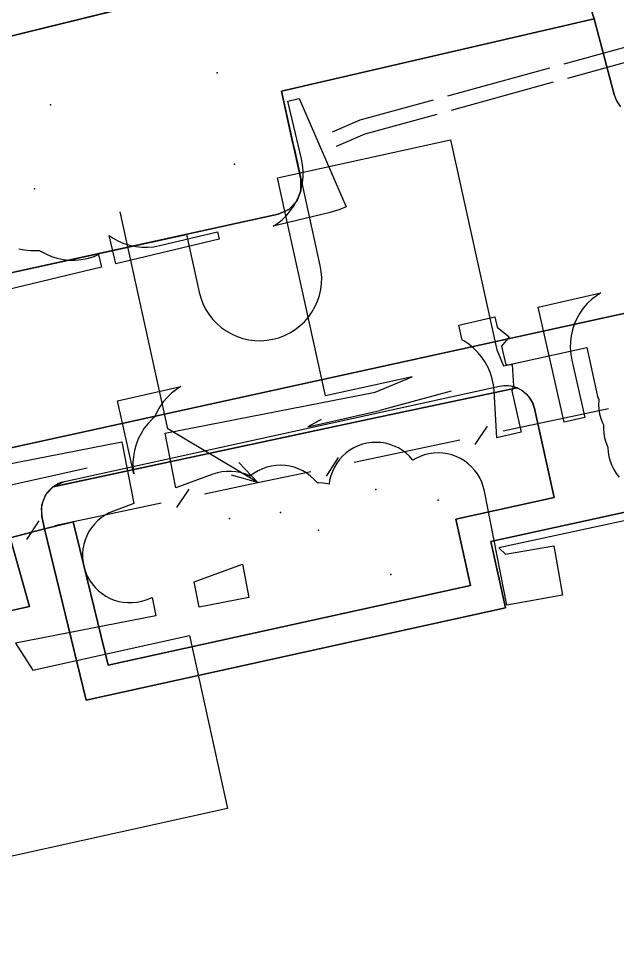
# Model space of a CAD drawing. Header units: metres. Extents: x 8858 to 9287, y -8974 to -8722.
# Drawn here: x 9178.5 to 9198.77, y -8945.89 to -8914.18 of the extents above; entities that cross this region are included whole.
import ezdxf

# ---------------------------------------------------------------- set-up
doc = ezdxf.new("R2010")
doc.units = ezdxf.units.M
for name, color, linetype in [('BOUNDARY', 7, 'Continuous'), ('CURB', 7, 'Continuous'), ('ELECTR_CABLE', 7, 'Continuous'), ('ELECTR_CABLE_COMM', 7, 'Continuous'), ('GRASS', 7, 'Continuous'), ('GROUND', 7, 'Continuous'), ('OVERHEAD_POWER_LINE', 7, 'Continuous'), ('ROAD', 7, 'Continuous'), ('SEWER', 7, 'Continuous'), ('SIDEWALK_PATH', 7, 'Continuous'), ('TREE', 7, 'Continuous')]:
    doc.layers.add(name, color=color, linetype=linetype)

msp = doc.modelspace()

# ---------------------------------------------------------------- linework, layer by layer
at = {"layer": 'BOUNDARY'}
msp.add_lwpolyline([(9199.805, -8930.717), (9194.494, -8931.886), (9194.988, -8934.13), (9180.793, -8937.253), (9179.382, -8931.455), (9178.22, -8931.755), (9178.866, -8934.077), (9176.655, -8934.563), (9176.909, -8935.716), (9174.937, -8936.149), (9175.438, -8938.431), (9161.053, -8941.596), (9159.977, -8936.703), (9158.808, -8936.974), (9159.299, -8939.066), (9157.16, -8939.536), (9157.259, -8939.985), (9155.223, -8940.433), (9155.736, -8942.765), (9141.513, -8945.894)], dxfattribs=at)
at = {"layer": 'CURB'}
for points in [[(9196.559, -8909.755), (9197.984, -8914.177)], [(9182.248, -8913.781), (9176.524, -8915.184)], [(9187.399, -8916.626), (9197.984, -8914.177)], [(9197.984, -8914.177), (9198.66, -8916.743)], [(9187.399, -8916.626), (9188.052, -8919.606)], [(9198.367, -8924.296), (9205.969, -8922.63), (9213.463, -8919.047)], [(9178.141, -8922.806), (9187.29, -8920.796)], [(9195.436, -8924.939), (9198.367, -8924.296)], [(9178.755, -8928.595), (9195.436, -8924.939)], [(9180.053, -8929.846), (9194.781, -8926.618)], [(9196.631, -8930.392), (9195.971, -8927.381)], [(9175.515, -8929.305), (9178.755, -8928.595)], [(9180.353, -8931.218), (9181.533, -8936.066), (9193.797, -8933.368), (9193.303, -8931.124), (9196.631, -8930.392)], [(9179.382, -8931.455), (9179.29, -8931.037)], [(9179.382, -8931.455), (9180.353, -8931.218)]]:
    msp.add_lwpolyline(points, dxfattribs=at)
at = {"layer": 'ELECTR_CABLE'}
for points in [[(9200.419, -8914.762), (9196.959, -8915.714)], [(9200.549, -8915.245), (9197.087, -8916.198)], [(9196.477, -8915.847), (9193.017, -8916.799)], [(9196.605, -8916.33), (9193.143, -8917.283)], [(9192.535, -8916.932), (9190.053, -8917.615), (9189.122, -8918.018)], [(9192.661, -8917.416), (9190.22, -8918.087), (9189.249, -8918.508)], [(9178.503, -8921.964), (9178.705, -8922.007), (9178.91, -8922.029), (9179.116, -8922.031), (9179.208, -8922.023), (9179.239, -8922.044), (9179.42, -8922.143), (9179.609, -8922.224), (9179.806, -8922.286), (9180.007, -8922.329), (9180.212, -8922.351), (9180.418, -8922.353), (9180.624, -8922.335), (9180.826, -8922.297), (9181.024, -8922.239), (9181.209, -8922.165), (9181.311, -8922.593), (9177.819, -8923.428)], [(9177.324, -8930.164), (9180.819, -8929.389)]]:
    msp.add_lwpolyline(points, dxfattribs=at)
for points in [[(9189.586, -8920.542), (9189.374, -8920.634), (9189.044, -8920.744), (9187.121, -8921.204), (9187.27, -8921.107), (9187.431, -8920.978), (9187.578, -8920.834), (9187.711, -8920.676), (9187.827, -8920.506), (9187.926, -8920.325), (9188.007, -8920.135), (9188.069, -8919.939), (9188.112, -8919.737), (9188.134, -8919.532), (9188.136, -8919.326), (9188.118, -8919.121), (9188.08, -8918.918), (9187.615, -8916.973), (9187.943, -8916.895), (9187.994, -8916.873)], [(9181.681, -8921.99), (9181.677, -8921.991), (9181.563, -8921.514), (9181.697, -8921.606), (9181.878, -8921.705), (9182.068, -8921.786), (9182.264, -8921.848), (9182.466, -8921.891), (9182.671, -8921.913), (9182.877, -8921.915), (9183.082, -8921.897), (9183.285, -8921.859), (9185.23, -8921.394), (9185.289, -8921.642), (9181.797, -8922.477)], [(9198.211, -8923.461), (9198.061, -8923.556), (9197.899, -8923.683), (9197.75, -8923.826), (9197.616, -8923.982), (9197.498, -8924.151), (9197.397, -8924.331), (9197.314, -8924.519), (9197.25, -8924.715), (9197.205, -8924.917), (9197.181, -8925.121), (9197.176, -8925.327), (9197.192, -8925.533), (9197.228, -8925.736), (9197.672, -8927.686), (9196.977, -8927.844), (9196.089, -8923.944)], [(9195.211, -8925.882), (9195.251, -8926.613), (9195.197, -8926.784), (9195.514, -8928.177), (9194.688, -8928.365), (9194.601, -8926.779), (9194.58, -8926.574), (9194.539, -8926.372), (9194.478, -8926.175), (9194.398, -8925.985), (9194.3, -8925.804), (9194.184, -8925.633), (9194.053, -8925.475), (9193.906, -8925.33), (9193.746, -8925.2), (9193.574, -8925.087), (9193.518, -8925.057), (9193.404, -8924.555), (9194.627, -8924.277), (9194.706, -8924.625), (9195.109, -8924.953), (9194.852, -8925.269), (9194.995, -8925.893)], [(9181.851, -8927.112), (9183.994, -8926.637), (9183.843, -8926.732), (9183.681, -8926.859), (9183.531, -8927), (9183.396, -8927.156), (9183.277, -8927.324), (9183.175, -8927.503), (9183.1, -8927.669), (9183.025, -8927.734), (9182.883, -8927.884), (9182.756, -8928.046), (9182.646, -8928.22), (9182.553, -8928.404), (9182.479, -8928.596), (9182.424, -8928.795), (9182.388, -8928.998), (9182.373, -8929.203), (9182.378, -8929.409), (9182.4, -8929.587)]]:
    msp.add_lwpolyline(points, close=True, dxfattribs=at)
at = {"layer": 'ELECTR_CABLE_COMM'}
for points in [[(9183.554, -8928.066), (9181.935, -8920.711)], [(9194.902, -8928.13), (9198.477, -8927.374)], [(9186.604, -8929.885), (9183.554, -8928.066)], [(9193.964, -8928.599), (9194.373, -8927.971)], [(9189.859, -8929.197), (9193.435, -8928.441)], [(9188.921, -8929.666), (9189.33, -8929.038)], [(9186.604, -8929.885), (9185.959, -8929.209)], [(9186.604, -8929.885), (9185.703, -8929.639)], [(9186.604, -8929.885), (9188.392, -8929.507)], [(9184.799, -8930.266), (9186.604, -8929.885)], [(9183.861, -8930.735), (9184.27, -8930.107)], [(9179.722, -8931.339), (9183.332, -8930.576)], [(9178.784, -8931.808), (9179.193, -8931.18)]]:
    msp.add_lwpolyline(points, dxfattribs=at)
at = {"layer": 'GRASS'}
for points in [[(9187.399, -8916.626), (9197.984, -8914.177), (9196.559, -8909.755), (9196.384, -8909.432), (9196.115, -8909.2), (9195.781, -8909.077), (9195.414, -8909.08), (9182.264, -8911.664), (9182.727, -8913.664), (9176.524, -8915.184), (9178.141, -8922.806), (9187.29, -8920.796), (9187.653, -8920.636), (9187.918, -8920.359), (9188.059, -8920.002), (9188.052, -8919.606)], [(9196.631, -8930.392), (9195.971, -8927.381), (9195.892, -8927.153), (9195.762, -8926.954), (9195.589, -8926.79), (9195.379, -8926.672), (9190.309, -8927.755), (9179.656, -8930.031), (9179.458, -8930.235), (9179.327, -8930.481), (9179.269, -8930.754), (9179.29, -8931.037), (9179.382, -8931.455), (9180.353, -8931.218), (9181.533, -8936.066), (9193.797, -8933.368), (9193.303, -8931.124)]]:
    msp.add_lwpolyline(points, close=True, dxfattribs=at)
at = {"layer": 'GROUND'}
for points in [[(9195.414, -8909.08), (9195.781, -8909.077), (9196.115, -8909.2), (9196.384, -8909.432), (9196.559, -8909.755), (9197.983, -8914.177), (9187.399, -8916.626), (9188.052, -8919.606), (9188.059, -8920.002), (9187.918, -8920.359), (9187.653, -8920.636), (9187.29, -8920.796), (9178.141, -8922.806), (9176.524, -8915.184), (9182.248, -8913.781), (9182.426, -8913.698), (9182.554, -8913.558), (9182.622, -8913.38), (9182.616, -8913.183), (9182.264, -8911.664)], [(9179.29, -8931.037), (9179.283, -8930.64), (9179.425, -8930.284), (9179.668, -8930.029), (9190.309, -8927.755), (9195.376, -8926.672), (9195.534, -8926.753), (9195.689, -8926.875), (9195.815, -8927.023), (9195.911, -8927.193), (9195.971, -8927.381), (9196.631, -8930.392), (9193.303, -8931.124), (9193.797, -8933.368), (9181.533, -8936.066), (9180.353, -8931.218), (9179.382, -8931.455)]]:
    msp.add_lwpolyline(points, close=True, dxfattribs=at)
at = {"layer": 'OVERHEAD_POWER_LINE'}
for points in [[(9193.143, -8926.79), (9190.73, -8927.446)], [(9188.291, -8927.994), (9190.73, -8927.446)], [(9188.749, -8927.754), (9188.291, -8927.994)]]:
    msp.add_lwpolyline(points, dxfattribs=at)
at = {"layer": 'ROAD'}
for points in [[(9178.141, -8922.806), (9184.182, -8921.479), (9184.611, -8923.433), (9184.665, -8923.631), (9184.738, -8923.824), (9184.83, -8924.009), (9184.94, -8924.183), (9185.066, -8924.346), (9185.207, -8924.496), (9185.362, -8924.632), (9185.53, -8924.751), (9185.709, -8924.853), (9185.897, -8924.938), (9186.093, -8925.003), (9186.293, -8925.05), (9186.498, -8925.076), (9186.704, -8925.082), (9186.909, -8925.068), (9187.113, -8925.033), (9187.311, -8924.979), (9187.504, -8924.906), (9187.689, -8924.814), (9187.863, -8924.705), (9188.026, -8924.579), (9188.176, -8924.437), (9188.312, -8924.282), (9188.431, -8924.114), (9188.533, -8923.935), (9188.618, -8923.747), (9188.683, -8923.552), (9188.73, -8923.351), (9188.756, -8923.147), (9188.762, -8922.941), (9188.748, -8922.735), (9188.713, -8922.532), (9187.86, -8918.646), (9187.806, -8918.448), (9187.788, -8918.401), (9187.4, -8916.628), (9187.4, -8916.627), (9187.4, -8916.626), (9197.983, -8914.177), (9197.984, -8914.177), (9197.985, -8914.178), (9198.66, -8916.742), (9198.661, -8916.743), (9198.734, -8916.937), (9198.735, -8916.939), (9198.846, -8917.112)], [(9205.968, -8922.63), (9198.367, -8924.297), (9195.436, -8924.939), (9178.755, -8928.595), (9175.515, -8929.305), (9159.142, -8932.894), (9156.497, -8933.474), (9139.746, -8937.146)]]:
    msp.add_lwpolyline(points, dxfattribs=at)
at = {"layer": 'SEWER'}
for points in [[(9202.612, -8930.397), (9194.764, -8932.1), (9194.987, -8932.312), (9196.623, -8932.026), (9196.917, -8933.704), (9195.026, -8934.035), (9194.271, -8930.173), (9194.233, -8930.02), (9194.181, -8929.872), (9194.114, -8929.73), (9194.034, -8929.595), (9193.941, -8929.469), (9193.836, -8929.352), (9193.72, -8929.246), (9193.594, -8929.152), (9193.46, -8929.071), (9193.318, -8929.004), (9193.17, -8928.95), (9193.018, -8928.912), (9192.863, -8928.888), (9192.706, -8928.88), (9192.549, -8928.887), (9192.394, -8928.91), (9192.241, -8928.947), (9192.093, -8929), (9191.951, -8929.066), (9191.851, -8929.126), (9191.84, -8929.112), (9191.735, -8928.995), (9191.619, -8928.889), (9191.493, -8928.795), (9191.359, -8928.714), (9191.217, -8928.647), (9191.069, -8928.593), (9190.917, -8928.555), (9190.762, -8928.531), (9190.605, -8928.523), (9190.448, -8928.53), (9190.293, -8928.553), (9190.14, -8928.59), (9189.992, -8928.643), (9189.85, -8928.709), (9189.715, -8928.79), (9189.589, -8928.883), (9189.472, -8928.988), (9189.366, -8929.104), (9189.272, -8929.23), (9189.191, -8929.364), (9189.124, -8929.506), (9189.07, -8929.653), (9189.032, -8929.806), (9189.012, -8929.934), (9188.97, -8929.924), (9188.815, -8929.9), (9188.658, -8929.892), (9188.611, -8929.894), (9188.605, -8929.886), (9188.5, -8929.769), (9188.384, -8929.663), (9188.258, -8929.569), (9188.124, -8929.488), (9187.982, -8929.421), (9187.834, -8929.367), (9187.682, -8929.329), (9187.527, -8929.305), (9187.37, -8929.297), (9187.213, -8929.304), (9187.058, -8929.327), (9186.905, -8929.364), (9186.757, -8929.417), (9186.615, -8929.483), (9186.48, -8929.564), (9186.354, -8929.657), (9186.34, -8929.669), (9186.304, -8929.65), (9186.159, -8929.592), (9186.008, -8929.548), (9185.853, -8929.519), (9185.697, -8929.505), (9185.54, -8929.507), (9185.384, -8929.524), (9185.23, -8929.556), (9185.081, -8929.603), (9183.828, -8930.067), (9183.466, -8928.217), (9190.577, -8926.827), (9191.823, -8926.305), (9188.893, -8926.95), (9187.268, -8919.565), (9193.127, -8918.275), (9194.695, -8925.395), (9194.918, -8925.927), (9197.738, -8925.315), (9198.064, -8926.817), (9198.105, -8926.969), (9198.144, -8927.073), (9198.142, -8927.091), (9198.137, -8927.248), (9198.148, -8927.405), (9198.173, -8927.56), (9198.214, -8927.711), (9198.269, -8927.858), (9198.305, -8927.931), (9198.302, -8928.056), (9198.314, -8928.213), (9198.341, -8928.367), (9198.383, -8928.519), (9198.44, -8928.665), (9198.449, -8928.685), (9198.449, -8928.696), (9198.46, -8928.852), (9198.485, -8929.007), (9198.526, -8929.159), (9198.582, -8929.306), (9198.651, -8929.447), (9198.734, -8929.58), (9198.83, -8929.704)], [(9172.921, -8930.279), (9181.994, -8928.505), (9182.403, -8930.594), (9181.708, -8930.851), (9181.563, -8930.913), (9181.426, -8930.989), (9181.296, -8931.077), (9181.176, -8931.178), (9181.066, -8931.29), (9180.968, -8931.413), (9180.882, -8931.544), (9180.809, -8931.684), (9180.751, -8931.829), (9180.707, -8931.98), (9180.678, -8932.134), (9180.664, -8932.291), (9180.666, -8932.448), (9180.683, -8932.604), (9180.715, -8932.758), (9180.763, -8932.907), (9180.824, -8933.052), (9180.9, -8933.189), (9180.988, -8933.319), (9181.089, -8933.439), (9181.202, -8933.549), (9181.324, -8933.647), (9181.456, -8933.733), (9181.595, -8933.806), (9181.741, -8933.864), (9181.891, -8933.908), (9182.046, -8933.937), (9182.202, -8933.951), (9182.359, -8933.949), (9182.515, -8933.932), (9182.669, -8933.9), (9182.819, -8933.853), (9183.025, -8933.776), (9183.145, -8934.393), (9178.398, -8935.321), (9178.982, -8936.234), (9184.287, -8935.067), (9185.577, -8940.927), (9178.226, -8942.544)]]:
    msp.add_lwpolyline(points, dxfattribs=at)
msp.add_lwpolyline([(9184.617, -8934.106), (9184.45, -8933.249), (9186.077, -8932.647), (9186.298, -8933.777)], close=True, dxfattribs=at)
at = {"layer": 'SIDEWALK_PATH'}
for points in [[(9181.925, -8910.202), (9180.35, -8903.401), (9180.269, -8903.222), (9180.131, -8903.091), (9179.953, -8903.022), (9179.756, -8903.026), (9174.47, -8904.183), (9174.375, -8904.213), (9174.289, -8904.262), (9174.215, -8904.326), (9174.154, -8904.404), (9174.109, -8904.493), (9174.083, -8904.588), (9174.077, -8904.686), (9174.09, -8904.785), (9176.214, -8913.862), (9176.524, -8915.184), (9182.248, -8913.781), (9182.426, -8913.698), (9182.554, -8913.558), (9182.622, -8913.38), (9182.616, -8913.183), (9182.264, -8911.664)], [(9194.781, -8926.618), (9194.932, -8926.597), (9195.084, -8926.599), (9195.234, -8926.624), (9195.379, -8926.672), (9190.309, -8927.755), (9179.656, -8930.031), (9179.747, -8929.969), (9179.844, -8929.917), (9179.946, -8929.876), (9180.053, -8929.846)]]:
    msp.add_lwpolyline(points, close=True, dxfattribs=at)
for points in [[(9198.885, -8917.156), (9198.759, -8916.958), (9198.66, -8916.743), (9197.983, -8914.177), (9196.559, -8909.755), (9196.384, -8909.432), (9196.115, -8909.2), (9195.781, -8909.077), (9195.414, -8909.08), (9182.264, -8911.664), (9182.28, -8911.557), (9181.925, -8910.202), (9197.799, -8907.083), (9199.048, -8910.958)], [(9205.969, -8922.63), (9198.367, -8924.296), (9195.436, -8924.939), (9178.755, -8928.595), (9175.515, -8929.305), (9159.142, -8932.894), (9156.497, -8933.474), (9139.746, -8937.145)], [(9176.655, -8934.563), (9178.866, -8934.077), (9178.22, -8931.755), (9179.382, -8931.455), (9179.29, -8931.037), (9179.283, -8930.64), (9179.425, -8930.284), (9179.689, -8930.006), (9180.053, -8929.846), (9194.781, -8926.618), (9194.976, -8926.595), (9195.171, -8926.61), (9195.358, -8926.663), (9195.534, -8926.753), (9195.689, -8926.875), (9195.815, -8927.023), (9195.911, -8927.193), (9195.971, -8927.381), (9196.631, -8930.392), (9193.303, -8931.124), (9193.797, -8933.368), (9181.533, -8936.066), (9180.353, -8931.218), (9179.382, -8931.455), (9180.793, -8937.253), (9194.988, -8934.13), (9194.494, -8931.886), (9199.805, -8930.717)]]:
    msp.add_lwpolyline(points, dxfattribs=at)
at = {"layer": 'TREE'}
for p in [(9185.227, -8916.013), (9179.581, -8917.092), (9185.808, -8919.097), (9179.035, -8919.933), (9190.6, -8930.123), (9192.701, -8930.48), (9187.365, -8930.896), (9185.636, -8931.104), (9188.653, -8931.492), (9191.102, -8933)]:
    msp.add_point(p, dxfattribs=at)

doc.saveas('drawing.dxf')
